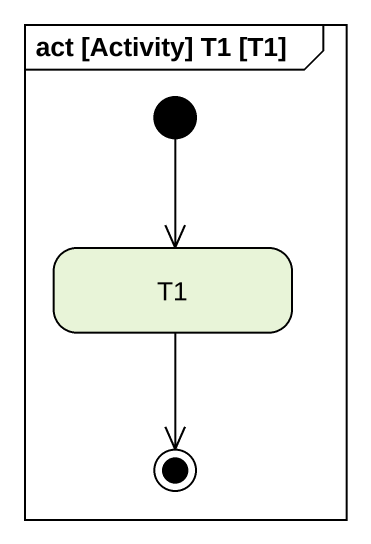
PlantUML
@startuml
mainframe act [Activity] T1 [T1]
hide empty description
state T1
[*] --> T1
T1 --> [*]
@enduml
